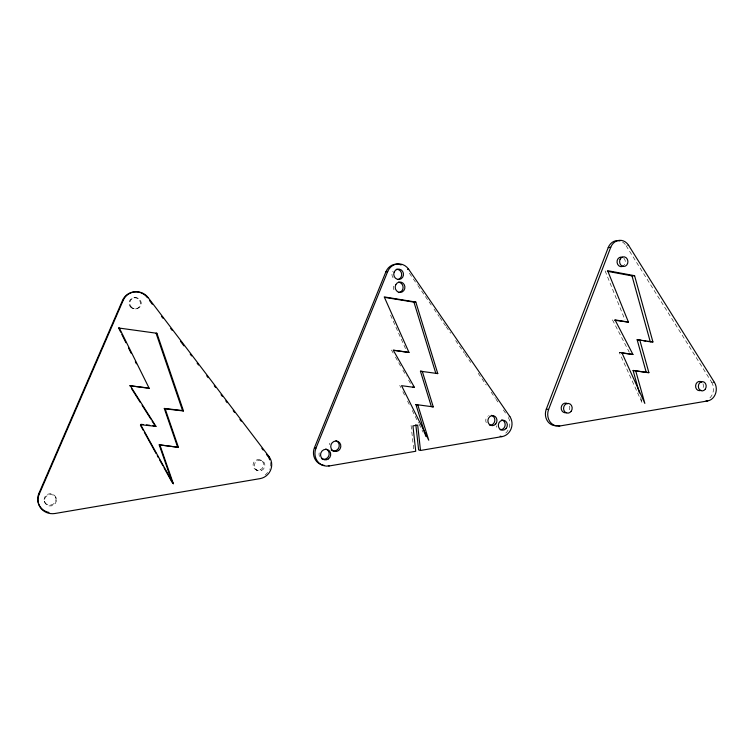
<?xml version="1.0" encoding="UTF-8"?>
<svg xmlns="http://www.w3.org/2000/svg" width="754" height="754" viewBox="0 0 754 754"><rect width="100%" height="100%" fill="white"/><g stroke="black" fill="none" stroke-linecap="round" stroke-linejoin="round"><path stroke-width="0.57" stroke-dasharray="3.77 2.83" d="M134.061 297.726L134.796 297.613M622.521 242.072A11.97 10.358 87.1 0 1 626.065 245.663L626.706 245.587M135.494 308.923L136.238 308.867M640.664 397.462L642.238 403.088L619.364 352.627L621.06 352.702M626.065 245.663L711.644 382.193L712.521 382.259M619.364 352.627L621.569 352.966M260.413 459.893L261.676 460.506M256.275 469.949L257.519 470.609M409.422 273.287L412.033 277.086M413.343 278.989L417.245 284.663M417.895 285.606L432.758 307.227M434.04 309.093L439.158 316.548M439.799 317.472L445.539 325.822M446.17 326.746L450.619 333.202M455.67 340.563L458.196 344.239M459.459 346.067L464.483 353.381M465.105 354.286L470.732 362.476M478.196 373.324L486.236 385.021M491.156 392.184L495.453 398.423M496.066 399.318L497.894 401.976M503.38 409.959L507.027 415.266M391.439 350.016L393.154 353.032M395.445 357.038L400.6 366.067M402.89 370.082L406.331 376.095M408.621 380.11L410.911 384.125M612.484 319.875L629.288 352.259M399.733 385.407L400.779 387.499M402.862 391.675L405.473 396.896M407.556 401.071L410.167 406.293M412.249 410.468L418.508 423.003M419.026 424.05L423.201 432.4M55.881 497.612A6.07 5.674 -21.8 0 1 48.605 505.02A6.07 5.674 -21.8 0 1 45.787 495.595A6.07 5.674 -21.8 0 1 55.881 497.612L56.258 498.451A6.098 5.702 -21.9 0 1 48.944 505.896A6.098 5.702 -21.9 0 1 46.126 496.434A6.098 5.702 -21.9 0 1 56.258 498.451M390.544 315.097L406.199 350.176M605.132 270.884L625 319.95M44.297 501.212L44.627 502.07M411.081 425.454L413.757 449.572M270.3 462.428A13.695 13.11 -55.7 0 1 269.348 469.356M267.632 472.409A13.695 13.11 -55.7 0 1 265.135 475.029M711.644 382.193A11.517 9.67 -84.9 0 1 709.014 398.743M569.524 406.095A4.863 4.298 -82.6 0 1 568.054 411.741M702.973 383.795A4.637 3.902 -85 0 1 702.238 389.224M623.794 258.16A4.807 4.156 87.7 0 1 624.435 264.918M508.403 417.433A12.46 11.235 -80.1 0 1 505.303 433.559M329.338 444.653A5.287 5.005 -69.1 0 1 329.932 443.163M486.273 422.674A4.995 4.524 -80.2 0 1 487.433 416.472M488.639 415.652A4.995 4.524 -80.2 0 1 489.082 415.473M393.974 289.79A5.184 4.844 85.2 0 1 393.899 285.012M496.669 427.226A4.976 4.486 -80.1 0 1 496.226 425.793M393.098 277.755A5.193 4.854 83.5 0 1 392.127 273.08M392.721 271.647A5.193 4.854 83.5 0 1 393.013 271.214M319.573 456.547A5.306 5.024 -67 0 1 319.545 451.91M260.224 469.855A5.448 5.212 -55.9 0 0 261.666 460.609A5.448 5.212 -55.9 0 0 253.108 464.285A5.448 5.212 -55.9 0 0 260.224 469.855M261.487 470.515A5.476 5.24 -56.1 0 0 262.939 461.231A5.476 5.24 -56.1 0 0 254.352 464.926A5.476 5.24 -56.1 0 0 261.487 470.515M130.357 306.878A5.749 5.617 17.5 0 0 140.159 305.342A5.749 5.617 17.5 0 0 133.788 297.764A5.749 5.617 17.5 0 0 130.357 306.878M131.083 306.812A5.778 5.646 17.7 0 0 140.923 305.266A5.778 5.646 17.7 0 0 134.523 297.651A5.778 5.646 17.7 0 0 131.083 306.812"/><path stroke-width="1.13" d="M556.754 425.671A12.149 10.754 -82 0 1 546.301 409.111L608.214 247.604A11.97 10.358 87.1 0 1 619.929 240.931M559.77 425.991A12.196 10.782 -82 0 1 549.826 421.533A12.196 10.782 -82 0 1 548.61 409.469L610.731 247.303A12.017 10.386 87.1 0 1 619.119 240.347A12.017 10.386 87.1 0 1 628.629 245.361L714.443 382.419A11.555 9.698 -84.9 0 1 707.667 400.93L559.77 425.991L557.724 425.633M324.409 465.454A13.252 12.554 -67.4 0 1 314.465 447.65L385.916 271.76A12.978 12.121 83.9 0 1 401.147 264.918M420.496 450.468L417.697 425.124L412.938 425.887L415.737 451.269L329.196 465.963A13.318 12.601 -67.5 0 1 317.472 461.278A13.318 12.601 -67.5 0 1 315.945 448.196L387.688 271.544A13.035 12.168 83.9 0 1 397.462 263.919A13.035 12.168 83.9 0 1 408.649 269.263L509.827 416.538A12.507 11.272 -80.1 0 1 502.051 436.613L420.496 450.468L418.621 449.921L415.831 424.681M38.878 493.455L122.534 300.375L123.222 300.271A14.505 14.185 17 0 1 148.123 297.566L269.055 456.67A13.761 13.167 -55.9 0 1 260.036 478.63L55.136 513.474A15.297 14.307 -22.1 0 1 41.102 508.545A15.297 14.307 -22.1 0 1 39.18 494.275L38.878 493.455A15.221 14.241 -21.9 0 0 48.935 512.466M39.18 494.275L123.222 300.271M148.123 297.566L147.426 297.67A14.439 14.119 16.8 0 0 122.534 300.375M385.916 271.76L387.688 271.544M407.499 269.404L408.649 269.263M608.214 247.604L610.731 247.303M627.988 245.436L628.629 245.361M607.366 271.299L631.993 275.87L634.576 275.691L652.926 341.939L648.101 341.505M413.955 302.147L415.822 302.062L437.763 373.579L435.821 373.362L413.955 302.147L384.728 297.387M634.576 275.691L607.63 270.686L628.44 322.128L614.717 320.252M639.722 339.79L648.883 372.655L646.272 372.457L637.139 339.724L652.926 341.939M120.734 332.203L118.651 327.99L119.32 328.018L149.188 388.31L129.726 385.718L147.218 387.858M628.44 322.128L615 319.866L632.945 354.474L621.569 352.966M156.907 333.277L156.069 333.221L182.543 410.562L183.495 410.968L156.907 333.277L118.651 327.99M415.822 302.062L384.229 296.916L408.988 352.429L393.682 350.346M639.401 392.966L633.087 370.468L648.883 372.655M713.746 382.363L714.443 382.419M172.063 481.881L159.198 444.822L178.425 447.32L165.164 408.838L164.287 408.432L177.501 446.745M159.198 444.822L178.425 447.32M706.102 400.76L707.667 400.93M140.951 424.323L143.137 424.559M146.417 424.926L149.697 425.284M152.977 425.652L155.993 426.378L130.442 386.02M155.993 426.378L140.621 424.672L173.345 483.71L172.44 482.965M433.258 406.877L431.335 406.519L420.43 371.213L422.315 371.42L433.258 406.877L415.916 404.54L425.822 436.415M164.287 408.432L182.543 410.562M165.164 408.838L183.495 410.968M408.988 352.429L393.22 350.139L414.483 387.405L401.543 385.68L428.753 440.204L417.782 404.898L415.916 404.54M420.43 371.213L437.763 373.579M412.627 387.132L414.483 387.405M633.087 370.468L646.272 372.457M546.301 409.111L548.61 409.469M632.945 354.474L621.899 352.749L644.84 403.399L635.66 370.657M637.139 339.724L641.522 340.431M643.718 340.789L645.905 341.147M509.27 416.434L509.827 416.538M500.166 436.208L502.051 436.613M314.465 447.65L315.945 448.196M148.387 387.999L149.188 388.31M328.329 465.614L329.196 465.963M268.075 456.217L269.055 456.67M149.462 300.488L152.308 304.23M161.526 316.36L162.939 318.226M170.687 328.414L172.091 330.252M180.489 341.298L183.967 345.879M190.215 354.097L191.601 355.916M197.133 363.183L198.509 365.002M206.747 375.841L208.123 377.641M214.268 385.728L215.625 387.518M221.063 394.662L222.421 396.453M225.804 400.892L227.152 402.674M233.212 410.647L234.56 412.419M239.923 419.469L241.261 421.232M261.827 448.291L263.146 450.015M266.435 454.342L267.745 456.076M131.582 388.659L140.272 402.372M142.129 405.313L150.819 419.036M152.063 420.996L154.542 424.917M140.423 425.209L143.232 430.28M144.353 432.306L156.144 453.578M157.275 455.614L158.397 457.64M159.518 459.667L162.892 465.746M164.014 467.772L171.874 481.957M121.78 334.305L125.956 342.731M128.557 347.99L131.168 353.258M135.343 361.684L136.389 363.786M160.046 445.397L173.345 483.71M631.993 275.87L650.297 341.854M268.669 457.461A13.695 13.11 -55.7 0 1 269.725 459.827M566.603 412.579A4.863 4.298 -82.6 0 1 561.23 407.367A4.863 4.298 -82.6 0 1 567.771 403.729M700.909 390.289A4.637 3.902 -85 0 1 695.612 385.633A4.637 3.902 -85 0 1 701.701 382.127M623.501 265.898A4.807 4.156 87.7 0 1 617.064 262.345A4.807 4.156 87.7 0 1 622.691 257.416M335.954 440.751A5.287 5.005 -69.1 0 1 338.64 448.083A5.287 5.005 -69.1 0 1 331.185 450.044M491.325 415.331A4.995 4.524 -80.2 0 1 494.765 420.939A4.995 4.524 -80.2 0 1 489.714 425.19M398.564 282.213A5.184 4.844 85.2 0 1 403.088 287.528A5.184 4.844 85.2 0 1 398.385 292.552M501.683 419.903A4.976 4.486 -80.1 0 1 505.095 425.482A4.976 4.486 -80.1 0 1 500.091 429.723M396.255 269.329A5.193 4.854 83.5 0 1 401.609 273.721A5.193 4.854 83.5 0 1 397.829 279.574M325.851 449.007A5.306 5.024 -67 0 1 328.678 456.123A5.306 5.024 -67 0 1 321.468 458.621M571.24 411.203A4.882 4.307 -82.6 0 0 568.516 403.437A4.882 4.307 -82.6 0 0 563.851 410.204A4.882 4.307 -82.6 0 0 571.24 411.203M705.358 389.017A4.656 3.911 -85 0 0 702.813 381.647A4.656 3.911 -85 0 0 698.638 388.14A4.656 3.911 -85 0 0 705.358 389.017M620.099 259.263A4.826 4.166 87.7 0 0 623.841 266.454A4.826 4.166 87.7 0 0 627.319 259.178A4.826 4.166 87.7 0 0 620.099 259.263M338.621 450.534A5.306 5.024 -69.2 0 0 337.99 441.458A5.306 5.024 -69.2 0 0 330.742 446.858A5.306 5.024 -69.2 0 0 338.621 450.534M495.755 423.927A5.024 4.533 -80.2 0 0 493.455 415.718A5.024 4.533 -80.2 0 0 488.074 422.259A5.024 4.533 -80.2 0 0 495.755 423.927M395.765 284.71A5.203 4.863 85.3 0 0 400.195 292.429A5.203 4.863 85.3 0 0 404.191 284.541A5.203 4.863 85.3 0 0 395.765 284.71M328.49 458.856A5.335 5.042 -67.1 0 0 327.858 449.752A5.335 5.042 -67.1 0 0 320.554 455.19A5.335 5.042 -67.1 0 0 328.49 458.856M506.132 428.47A5.005 4.505 -80.1 0 0 503.851 420.308A5.005 4.505 -80.1 0 0 498.507 426.821A5.005 4.505 -80.1 0 0 506.132 428.47M394.144 272.156A5.212 4.873 83.6 0 0 399.205 279.461A5.212 4.873 83.6 0 0 402.523 271.223A5.212 4.873 83.6 0 0 394.144 272.156"/></g></svg>
